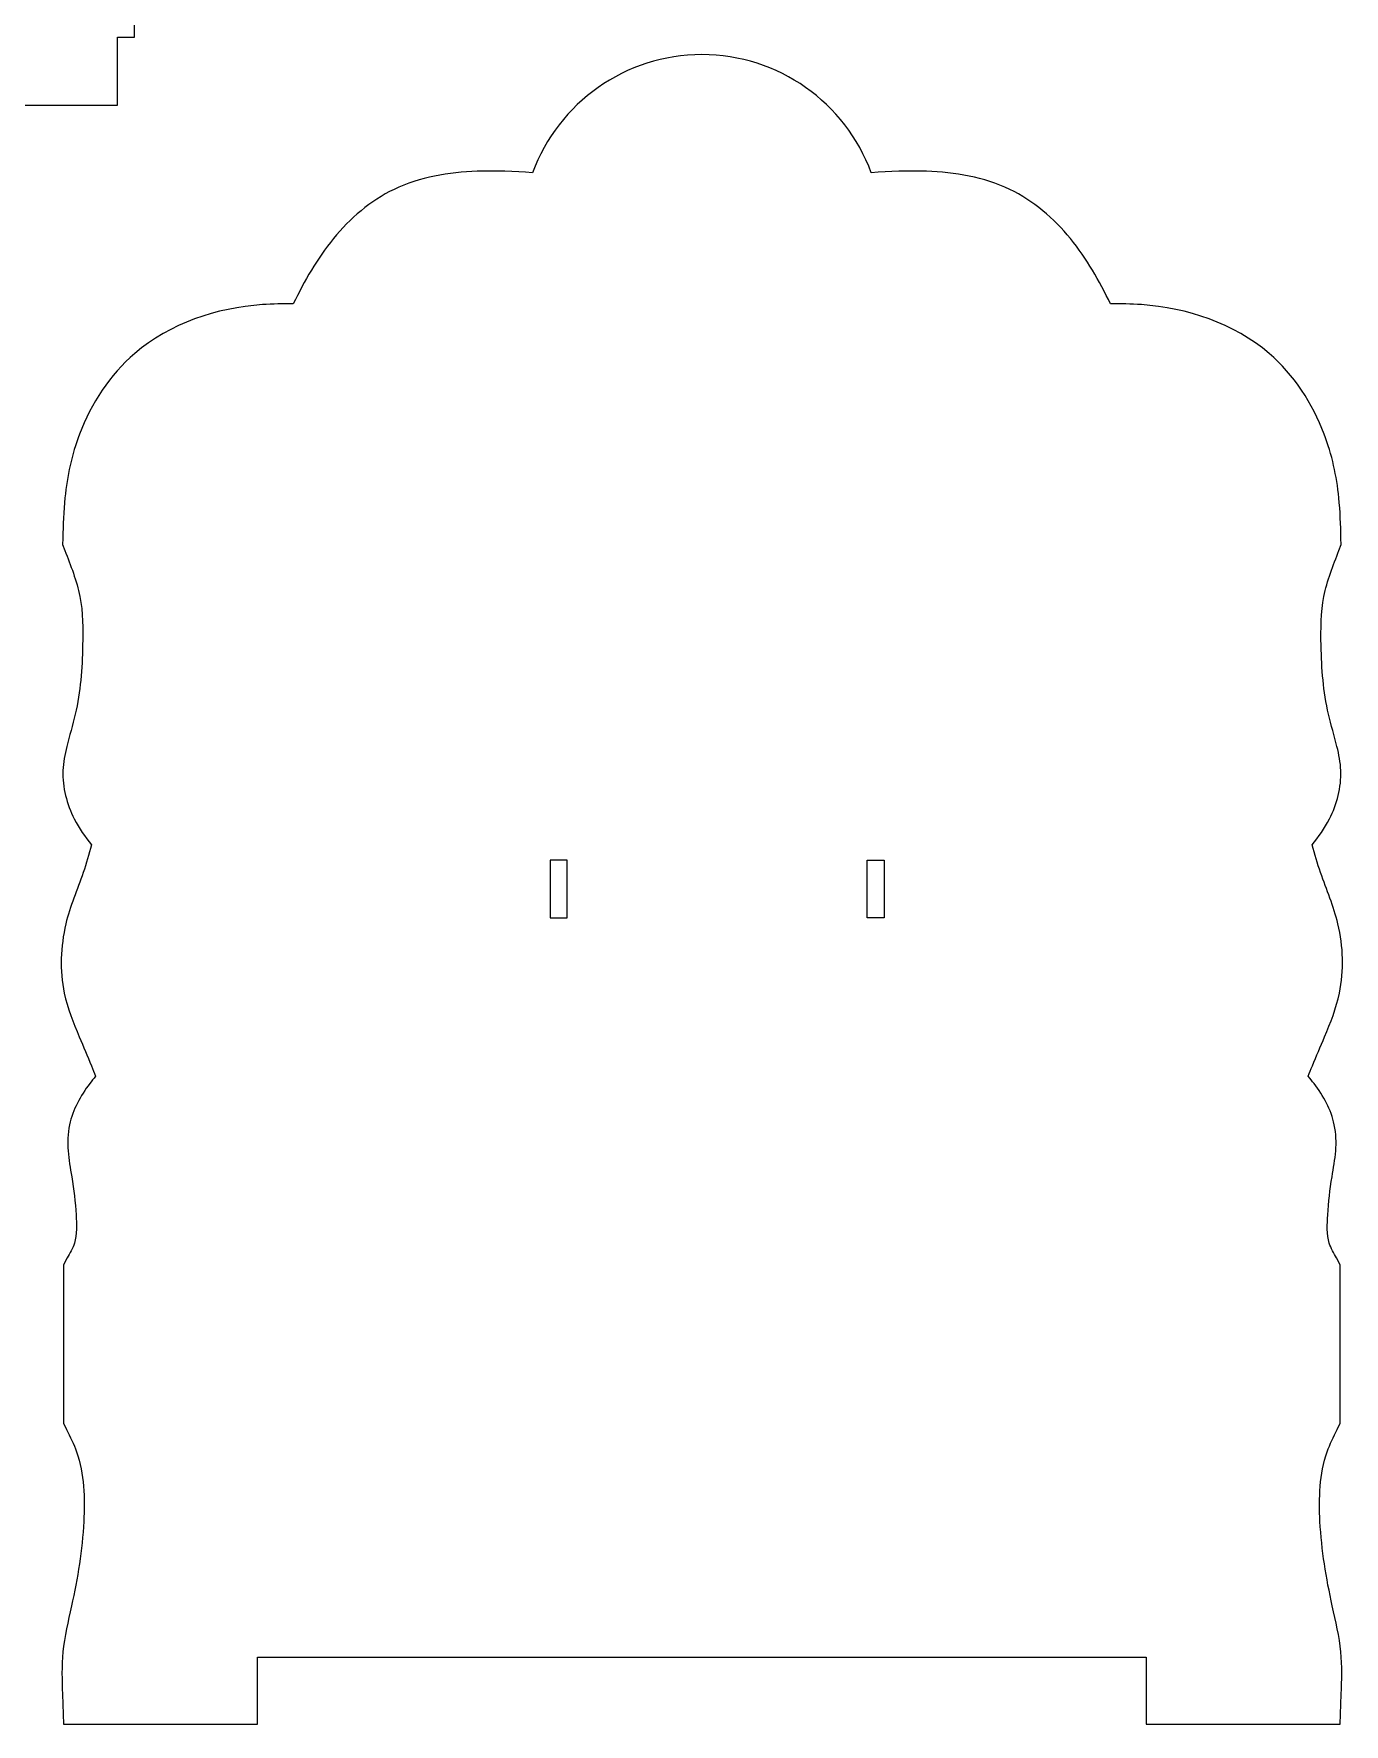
# Model space of a CAD drawing. Header units: inches. Extents: x -604 to 396, y -92 to 517.
# Drawn here: x -379.3 to -147.2, y -91.8 to 207.5 of the extents above; entities that cross this region are included whole.
import ezdxf

# ---------------------------------------------------------------- set-up
doc = ezdxf.new("R2010")
doc.units = ezdxf.units.IN
doc.header["$MEASUREMENT"] = 0
doc.layers.add('Layer 1', color=7, linetype='Continuous')

msp = doc.modelspace()

# ---------------------------------------------------------------- linework, layer by layer
at = {"layer": 'Layer 1', "lineweight": 9}
msp.add_open_spline([(-385.11, 194.92), (-385.11, 194.92), (-385.11, 191.92), (-385.11, 191.92), (-385.11, 191.92), (-385.11, 191.92), (-403.64, 191.92), (-403.64, 191.92), (-403.64, 191.92), (-403.64, 191.92), (-403.64, 194.92), (-403.64, 194.92), (-403.64, 194.92), (-403.64, 194.92), (-433.54, 194.92), (-433.54, 194.92), (-433.54, 194.92), (-433.54, 194.92), (-433.54, 191.92), (-433.54, 191.92), (-433.54, 191.92), (-433.54, 191.92), (-452.07, 191.92), (-452.07, 191.92), (-452.07, 191.92), (-452.07, 191.92), (-452.07, 194.92), (-452.07, 194.92), (-452.07, 194.92), (-452.07, 194.92), (-472.73, 194.92), (-472.73, 194.92), (-472.73, 194.92), (-472.73, 194.92), (-472.73, 206.92), (-472.73, 206.92), (-472.73, 206.92), (-472.73, 206.92), (-475.73, 206.92), (-475.73, 206.92), (-475.73, 206.92), (-475.73, 206.92), (-475.73, 216.92), (-475.73, 216.92), (-475.73, 216.92), (-475.73, 216.92), (-472.73, 216.92), (-472.73, 216.92), (-472.73, 216.92), (-472.73, 216.92), (-472.73, 228.92), (-472.73, 228.92), (-472.73, 228.92), (-472.73, 228.92), (-452.07, 228.92), (-452.07, 228.92), (-452.07, 228.92), (-452.07, 228.92), (-452.07, 231.92), (-452.07, 231.92), (-452.07, 231.92), (-452.07, 231.92), (-433.54, 231.92), (-433.54, 231.92), (-433.54, 231.92), (-433.54, 231.92), (-433.54, 228.92), (-433.54, 228.92), (-433.54, 228.92), (-433.54, 228.92), (-403.64, 228.92), (-403.64, 228.92), (-403.64, 228.92), (-403.64, 228.92), (-403.64, 231.92), (-403.64, 231.92), (-403.64, 231.92), (-403.64, 231.92), (-385.11, 231.92), (-385.11, 231.92), (-385.11, 231.92), (-385.11, 231.92), (-385.11, 228.92), (-385.11, 228.92), (-385.11, 228.92), (-385.11, 228.92), (-364.45, 228.92), (-364.45, 228.92), (-364.45, 228.92), (-364.45, 228.92), (-364.45, 216.92), (-364.45, 216.92), (-364.45, 216.92), (-364.45, 216.92), (-361.45, 216.92), (-361.45, 216.92), (-361.45, 216.92), (-361.45, 216.92), (-361.45, 206.92), (-361.45, 206.92), (-361.45, 206.92), (-361.45, 206.92), (-364.45, 206.92), (-364.45, 206.92), (-364.45, 206.92), (-364.45, 206.92), (-364.45, 194.92), (-364.45, 194.92), (-364.45, 194.92), (-364.45, 194.92), (-385.11, 194.92), (-385.11, 194.92)], degree=3, knots=[0, 0, 0, 0, 0.034483, 0.034483, 0.034483, 0.034483, 0.068966, 0.068966, 0.068966, 0.068966, 0.103448, 0.103448, 0.103448, 0.103448, 0.137931, 0.137931, 0.137931, 0.137931, 0.172414, 0.172414, 0.172414, 0.172414, 0.206897, 0.206897, 0.206897, 0.206897, 0.241379, 0.241379, 0.241379, 0.241379, 0.275862, 0.275862, 0.275862, 0.275862, 0.310345, 0.310345, 0.310345, 0.310345, 0.344828, 0.344828, 0.344828, 0.344828, 0.37931, 0.37931, 0.37931, 0.37931, 0.413793, 0.413793, 0.413793, 0.413793, 0.448276, 0.448276, 0.448276, 0.448276, 0.482759, 0.482759, 0.482759, 0.482759, 0.517241, 0.517241, 0.517241, 0.517241, 0.551724, 0.551724, 0.551724, 0.551724, 0.586207, 0.586207, 0.586207, 0.586207, 0.62069, 0.62069, 0.62069, 0.62069, 0.655172, 0.655172, 0.655172, 0.655172, 0.689655, 0.689655, 0.689655, 0.689655, 0.724138, 0.724138, 0.724138, 0.724138, 0.758621, 0.758621, 0.758621, 0.758621, 0.793103, 0.793103, 0.793103, 0.793103, 0.827586, 0.827586, 0.827586, 0.827586, 0.862069, 0.862069, 0.862069, 0.862069, 0.896552, 0.896552, 0.896552, 0.896552, 0.931034, 0.931034, 0.931034, 0.931034, 1, 1, 1, 1], dxfattribs=at)
at = {"layer": 'Layer 1', "color": 250, "lineweight": 9}
for points, knots in [([(-333.32, 159.69), (-331.31, 163.76), (-329.14, 167.71), (-326.21, 171.27), (-326.21, 171.27), (-323.28, 174.85), (-319.66, 177.96), (-315.47, 179.98), (-315.47, 179.98), (-310.88, 182.19), (-305.79, 183), (-300.73, 183.19), (-300.73, 183.19), (-297.45, 183.31), (-294.19, 183.16), (-290.94, 182.92), (-290.94, 182.92), (-286.38, 195.33), (-274.5, 203.85), (-260.94, 203.85), (-260.94, 203.85), (-247.38, 203.85), (-235.5, 195.33), (-230.94, 182.92), (-230.94, 182.92), (-227.69, 183.16), (-224.43, 183.31), (-221.15, 183.19), (-221.15, 183.19), (-216.09, 183), (-211, 182.19), (-206.41, 179.98), (-206.41, 179.98), (-202.22, 177.96), (-198.6, 174.85), (-195.67, 171.27), (-195.67, 171.27), (-192.74, 167.71), (-190.57, 163.76), (-188.56, 159.69), (-188.56, 159.69), (-186.74, 159.72), (-184.92, 159.7), (-183.1, 159.57), (-183.1, 159.57), (-174.99, 159), (-166.71, 156.27), (-160.48, 150.92), (-160.48, 150.92), (-156.06, 147.12), (-152.77, 142.07), (-150.71, 136.64), (-150.71, 136.64), (-149.33, 133.02), (-148.51, 129.21), (-148.12, 125.36), (-148.12, 125.36), (-147.87, 122.97), (-147.8, 120.57), (-147.74, 118.17), (-147.74, 118.17), (-147.74, 118.17), (-147.71, 117.07), (-147.71, 117.07), (-147.71, 117.07), (-147.71, 117.07), (-148.11, 116.04), (-148.11, 116.04), (-148.11, 116.04), (-149.12, 113.4), (-150.21, 110.66), (-150.76, 107.88), (-150.76, 107.88), (-151.32, 105.06), (-151.33, 102.08), (-151.26, 99.22), (-151.26, 99.22), (-151.17, 95.14), (-150.88, 91), (-149.95, 87.02), (-149.95, 87.02), (-149.5, 85.11), (-148.92, 83.22), (-148.45, 81.31), (-148.45, 81.31), (-148.1, 79.9), (-147.83, 78.49), (-147.77, 77.03), (-147.77, 77.03), (-147.66, 74.07), (-148.45, 71.11), (-149.78, 68.47), (-149.78, 68.47), (-150.64, 66.79), (-151.68, 65.31), (-152.83, 63.88), (-152.83, 63.88), (-152.39, 62.23), (-151.91, 60.59), (-151.36, 58.98), (-151.36, 58.98), (-150.3, 55.92), (-149.03, 53.05), (-148.28, 49.88), (-148.28, 49.88), (-147.33, 45.89), (-147.17, 41.66), (-148.01, 37.65), (-148.01, 37.65), (-148.57, 34.94), (-149.58, 32.41), (-150.65, 29.87), (-150.65, 29.87), (-151.38, 28.17), (-152.12, 26.47), (-152.81, 24.75), (-152.81, 24.75), (-153.06, 24.14), (-153.29, 23.53), (-153.53, 22.91), (-153.53, 22.91), (-153.18, 22.49), (-152.84, 22.05), (-152.51, 21.61), (-152.51, 21.61), (-150.87, 19.42), (-149.5, 17.02), (-148.93, 14.31), (-148.93, 14.31), (-148.25, 11.1), (-148.8, 8.23), (-149.33, 5.08), (-149.33, 5.08), (-149.7, 2.84), (-149.95, 0.6), (-150.09, -1.66), (-150.09, -1.66), (-150.18, -3.2), (-150.28, -5.19), (-149.81, -6.65), (-149.81, -6.65), (-149.52, -7.54), (-148.99, -8.47), (-148.54, -9.28), (-148.54, -9.28), (-148.54, -9.28), (-147.87, -10.51), (-147.87, -10.51), (-147.87, -10.51), (-147.87, -10.51), (-147.87, -11.91), (-147.87, -11.91), (-147.87, -11.91), (-147.87, -20.36), (-147.87, -28.81), (-147.87, -37.25), (-147.87, -37.25), (-147.87, -37.25), (-147.87, -38.51), (-147.87, -38.51), (-147.87, -38.51), (-147.87, -38.51), (-148.42, -39.65), (-148.42, -39.65), (-148.42, -39.65), (-149.05, -40.94), (-149.7, -42.26), (-150.18, -43.61), (-150.18, -43.61), (-151.57, -47.47), (-151.67, -51.89), (-151.46, -55.94), (-151.46, -55.94), (-151.19, -60.99), (-150.37, -65.98), (-149.28, -70.91), (-149.28, -70.91), (-148.68, -73.62), (-148.03, -76.29), (-147.76, -79.06), (-147.76, -79.06), (-147.52, -81.56), (-147.59, -84.04), (-147.68, -86.54), (-147.68, -86.54), (-147.68, -86.54), (-147.86, -91.85), (-147.86, -91.85), (-147.86, -91.85), (-147.86, -91.85), (-182.22, -91.85), (-182.22, -91.85), (-182.22, -91.85), (-182.22, -91.85), (-182.22, -79.98), (-182.22, -79.98), (-182.22, -79.98), (-182.22, -79.98), (-339.66, -79.98), (-339.66, -79.98), (-339.66, -79.98), (-339.66, -79.98), (-339.66, -91.85), (-339.66, -91.85), (-339.66, -91.85), (-339.66, -91.85), (-374.02, -91.85), (-374.02, -91.85), (-374.02, -91.85), (-374.02, -91.85), (-374.2, -86.54), (-374.2, -86.54), (-374.2, -86.54), (-374.28, -84.04), (-374.36, -81.56), (-374.12, -79.06), (-374.12, -79.06), (-373.85, -76.29), (-373.2, -73.62), (-372.6, -70.91), (-372.6, -70.91), (-371.5, -65.98), (-370.69, -60.99), (-370.42, -55.94), (-370.42, -55.94), (-370.21, -51.89), (-370.31, -47.47), (-371.69, -43.61), (-371.69, -43.61), (-372.18, -42.26), (-372.83, -40.94), (-373.46, -39.65), (-373.46, -39.65), (-373.46, -39.65), (-374.01, -38.51), (-374.01, -38.51), (-374.01, -38.51), (-374.01, -38.51), (-374.01, -37.25), (-374.01, -37.25), (-374.01, -37.25), (-374.01, -28.81), (-374.01, -20.36), (-374.01, -11.91), (-374.01, -11.91), (-374.01, -11.91), (-374.01, -10.51), (-374.01, -10.51), (-374.01, -10.51), (-374.01, -10.51), (-373.34, -9.28), (-373.34, -9.28), (-373.34, -9.28), (-372.89, -8.47), (-372.36, -7.54), (-372.07, -6.65), (-372.07, -6.65), (-371.6, -5.19), (-371.7, -3.2), (-371.79, -1.66), (-371.79, -1.66), (-371.92, 0.6), (-372.18, 2.84), (-372.55, 5.08), (-372.55, 5.08), (-373.08, 8.23), (-373.63, 11.1), (-372.95, 14.31), (-372.95, 14.31), (-372.38, 17.02), (-371.01, 19.42), (-369.37, 21.61), (-369.37, 21.61), (-369.04, 22.05), (-368.7, 22.49), (-368.35, 22.91), (-368.35, 22.91), (-368.59, 23.53), (-368.82, 24.14), (-369.07, 24.75), (-369.07, 24.75), (-369.75, 26.47), (-370.5, 28.17), (-371.22, 29.87), (-371.22, 29.87), (-372.3, 32.41), (-373.31, 34.94), (-373.87, 37.65), (-373.87, 37.65), (-374.71, 41.66), (-374.55, 45.89), (-373.6, 49.88), (-373.6, 49.88), (-372.85, 53.05), (-371.58, 55.92), (-370.52, 58.98), (-370.52, 58.98), (-369.96, 60.59), (-369.49, 62.23), (-369.05, 63.88), (-369.05, 63.88), (-370.2, 65.31), (-371.24, 66.79), (-372.1, 68.47), (-372.1, 68.47), (-373.43, 71.11), (-374.22, 74.07), (-374.11, 77.03), (-374.11, 77.03), (-374.05, 78.49), (-373.78, 79.9), (-373.43, 81.31), (-373.43, 81.31), (-372.96, 83.22), (-372.38, 85.11), (-371.93, 87.02), (-371.93, 87.02), (-371, 91), (-370.71, 95.14), (-370.62, 99.22), (-370.62, 99.22), (-370.55, 102.08), (-370.56, 105.06), (-371.12, 107.88), (-371.12, 107.88), (-371.67, 110.66), (-372.75, 113.4), (-373.77, 116.04), (-373.77, 116.04), (-373.77, 116.04), (-374.17, 117.07), (-374.17, 117.07), (-374.17, 117.07), (-374.17, 117.07), (-374.14, 118.17), (-374.14, 118.17), (-374.14, 118.17), (-374.08, 120.57), (-374, 122.97), (-373.76, 125.36), (-373.76, 125.36), (-373.37, 129.21), (-372.54, 133.02), (-371.17, 136.64), (-371.17, 136.64), (-369.11, 142.07), (-365.82, 147.12), (-361.4, 150.92), (-361.4, 150.92), (-355.17, 156.27), (-346.88, 159), (-338.78, 159.57), (-338.78, 159.57), (-336.95, 159.7), (-335.14, 159.72), (-333.32, 159.69)], [0, 0, 0, 0, 0.011111, 0.011111, 0.011111, 0.011111, 0.022222, 0.022222, 0.022222, 0.022222, 0.033333, 0.033333, 0.033333, 0.033333, 0.044444, 0.044444, 0.044444, 0.044444, 0.055556, 0.055556, 0.055556, 0.055556, 0.066667, 0.066667, 0.066667, 0.066667, 0.077778, 0.077778, 0.077778, 0.077778, 0.088889, 0.088889, 0.088889, 0.088889, 0.1, 0.1, 0.1, 0.1, 0.111111, 0.111111, 0.111111, 0.111111, 0.122222, 0.122222, 0.122222, 0.122222, 0.133333, 0.133333, 0.133333, 0.133333, 0.144444, 0.144444, 0.144444, 0.144444, 0.155556, 0.155556, 0.155556, 0.155556, 0.166667, 0.166667, 0.166667, 0.166667, 0.177778, 0.177778, 0.177778, 0.177778, 0.188889, 0.188889, 0.188889, 0.188889, 0.2, 0.2, 0.2, 0.2, 0.211111, 0.211111, 0.211111, 0.211111, 0.222222, 0.222222, 0.222222, 0.222222, 0.233333, 0.233333, 0.233333, 0.233333, 0.244444, 0.244444, 0.244444, 0.244444, 0.255556, 0.255556, 0.255556, 0.255556, 0.266667, 0.266667, 0.266667, 0.266667, 0.277778, 0.277778, 0.277778, 0.277778, 0.288889, 0.288889, 0.288889, 0.288889, 0.3, 0.3, 0.3, 0.3, 0.311111, 0.311111, 0.311111, 0.311111, 0.322222, 0.322222, 0.322222, 0.322222, 0.333333, 0.333333, 0.333333, 0.333333, 0.344444, 0.344444, 0.344444, 0.344444, 0.355556, 0.355556, 0.355556, 0.355556, 0.366667, 0.366667, 0.366667, 0.366667, 0.377778, 0.377778, 0.377778, 0.377778, 0.388889, 0.388889, 0.388889, 0.388889, 0.4, 0.4, 0.4, 0.4, 0.411111, 0.411111, 0.411111, 0.411111, 0.422222, 0.422222, 0.422222, 0.422222, 0.433333, 0.433333, 0.433333, 0.433333, 0.444444, 0.444444, 0.444444, 0.444444, 0.455556, 0.455556, 0.455556, 0.455556, 0.466667, 0.466667, 0.466667, 0.466667, 0.477778, 0.477778, 0.477778, 0.477778, 0.488889, 0.488889, 0.488889, 0.488889, 0.5, 0.5, 0.5, 0.5, 0.511111, 0.511111, 0.511111, 0.511111, 0.522222, 0.522222, 0.522222, 0.522222, 0.533333, 0.533333, 0.533333, 0.533333, 0.544444, 0.544444, 0.544444, 0.544444, 0.555556, 0.555556, 0.555556, 0.555556, 0.566667, 0.566667, 0.566667, 0.566667, 0.577778, 0.577778, 0.577778, 0.577778, 0.588889, 0.588889, 0.588889, 0.588889, 0.6, 0.6, 0.6, 0.6, 0.611111, 0.611111, 0.611111, 0.611111, 0.622222, 0.622222, 0.622222, 0.622222, 0.633333, 0.633333, 0.633333, 0.633333, 0.644444, 0.644444, 0.644444, 0.644444, 0.655556, 0.655556, 0.655556, 0.655556, 0.666667, 0.666667, 0.666667, 0.666667, 0.677778, 0.677778, 0.677778, 0.677778, 0.688889, 0.688889, 0.688889, 0.688889, 0.7, 0.7, 0.7, 0.7, 0.711111, 0.711111, 0.711111, 0.711111, 0.722222, 0.722222, 0.722222, 0.722222, 0.733333, 0.733333, 0.733333, 0.733333, 0.744444, 0.744444, 0.744444, 0.744444, 0.755556, 0.755556, 0.755556, 0.755556, 0.766667, 0.766667, 0.766667, 0.766667, 0.777778, 0.777778, 0.777778, 0.777778, 0.788889, 0.788889, 0.788889, 0.788889, 0.8, 0.8, 0.8, 0.8, 0.811111, 0.811111, 0.811111, 0.811111, 0.822222, 0.822222, 0.822222, 0.822222, 0.833333, 0.833333, 0.833333, 0.833333, 0.844444, 0.844444, 0.844444, 0.844444, 0.855556, 0.855556, 0.855556, 0.855556, 0.866667, 0.866667, 0.866667, 0.866667, 0.877778, 0.877778, 0.877778, 0.877778, 0.888889, 0.888889, 0.888889, 0.888889, 0.9, 0.9, 0.9, 0.9, 0.911111, 0.911111, 0.911111, 0.911111, 0.922222, 0.922222, 0.922222, 0.922222, 0.933333, 0.933333, 0.933333, 0.933333, 0.944444, 0.944444, 0.944444, 0.944444, 0.955556, 0.955556, 0.955556, 0.955556, 0.966667, 0.966667, 0.966667, 0.966667, 0.977778, 0.977778, 0.977778, 0.977778, 1, 1, 1, 1]), ([(-287.8, 61.15), (-287.8, 61.15), (-284.8, 61.15), (-284.8, 61.15), (-284.8, 61.15), (-284.8, 61.15), (-284.8, 50.98), (-284.8, 50.98), (-284.8, 50.98), (-284.8, 50.98), (-287.8, 50.98), (-287.8, 50.98), (-287.8, 50.98), (-287.8, 50.98), (-287.8, 61.15), (-287.8, 61.15)], [0, 0, 0, 0, 0.2, 0.2, 0.2, 0.2, 0.4, 0.4, 0.4, 0.4, 0.6, 0.6, 0.6, 0.6, 1, 1, 1, 1]), ([(-228.68, 61.15), (-228.68, 61.15), (-231.68, 61.15), (-231.68, 61.15), (-231.68, 61.15), (-231.68, 61.15), (-231.68, 50.98), (-231.68, 50.98), (-231.68, 50.98), (-231.68, 50.98), (-228.68, 50.98), (-228.68, 50.98), (-228.68, 50.98), (-228.68, 50.98), (-228.68, 61.15), (-228.68, 61.15)], [0, 0, 0, 0, 0.2, 0.2, 0.2, 0.2, 0.4, 0.4, 0.4, 0.4, 0.6, 0.6, 0.6, 0.6, 1, 1, 1, 1])]:
    msp.add_open_spline(points, degree=3, knots=knots, dxfattribs=at)

doc.saveas('drawing.dxf')
